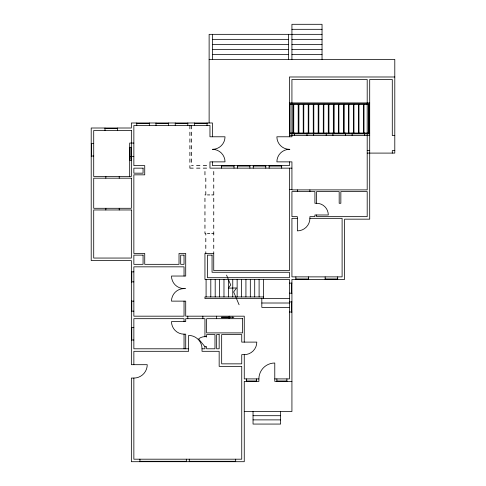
<?xml version="1.0" encoding="UTF-8"?>
<svg xmlns="http://www.w3.org/2000/svg" width="486" height="486" viewBox="0 0 486 486"><rect width="100%" height="100%" fill="white"/><g stroke="black" fill="none" stroke-linecap="round" stroke-linejoin="round"><path stroke-width="0.73" d="M291.928 29.318L322.036 29.318M322.036 34.336L209.126 34.336L209.126 122.988M212.473 39.354L288.581 39.354M291.928 39.354L322.036 39.354M212.473 44.372L288.581 44.372M291.928 44.372L322.036 44.372M212.473 49.39L288.581 49.39M291.928 49.39L322.036 49.39M212.473 54.408L288.581 54.408M291.928 54.408L322.036 54.408M209.126 59.426L394.796 59.426L394.796 153.096L367.197 153.096M394.796 76.988L289.419 76.988L289.419 136.785M289.419 102.917L369.706 102.917M289.419 103.749L369.706 103.749M289.419 104.587L369.074 104.587L369.074 133.024M136.785 123.408L149.33 123.408M156.024 123.408L168.569 123.408M175.258 123.408L187.803 123.408M194.491 123.408L207.036 123.408M105.006 128.425L117.551 128.425M289.419 133.024L369.706 133.024M294.437 133.443L306.982 133.443M313.67 133.443L326.215 133.443M332.904 133.443L345.449 133.443M352.143 133.443L364.688 133.443M289.419 133.857L369.706 133.857M289.419 135.533L369.706 135.533M394.796 135.533L392.287 135.533L392.287 79.497L369.706 79.497L369.706 219.162L344.617 219.162L344.617 279.383L291.928 279.383L291.928 411.521L244.258 411.521M133.857 143.06L129.677 143.06L129.677 176.509M91.204 143.479L93.713 143.479M289.419 149.33A12.545 12.545 0 0 1 276.874 136.785L291.928 136.785L291.928 79.497L367.197 79.497L367.197 189.892L291.928 189.892L291.928 161.874L276.874 161.874A12.545 12.545 0 0 1 289.419 149.33L289.832 149.33M367.197 150.587L369.706 150.587M394.796 150.587L392.287 150.587L392.287 153.096M91.204 156.024L93.713 156.024M129.677 156.437L133.857 156.437M191.563 165.641L193.24 165.641M196.581 165.641L199.928 165.641M203.276 165.641L206.617 165.641M221.464 166.06L234.009 166.06M237.356 166.06L249.901 166.06M253.242 166.06L265.787 166.06M269.135 166.06L281.68 166.06M193.24 168.15L189.892 168.15L189.892 165.641M196.581 168.15L199.928 168.15M203.276 168.15L206.617 168.15M291.928 168.15L209.964 168.15L209.964 161.874L225.018 161.874A12.545 12.545 0 0 0 212.473 149.33A12.545 12.545 0 0 0 225.018 136.785L209.964 136.785L209.964 125.497L133.857 125.497L133.857 165.641L144.731 165.641L144.731 174.839L133.857 174.839L133.857 253.455L144.731 253.455L144.731 264.329L179.018 264.329L179.018 253.455L185.713 253.455L185.713 276.036L171.491 276.036A12.545 12.545 0 0 0 184.036 288.581L185.713 288.581M289.419 189.473L291.928 189.473M204.946 194.91L205.785 194.91L205.785 191.563M207.455 194.91L209.758 194.91M211.726 194.91L213.731 194.91L213.731 191.563M309.904 218.329L309.904 216.653L314.922 216.653L314.922 214.982L328.305 214.982A11.707 11.707 0 0 0 316.599 203.276L314.922 203.276L314.922 191.563L291.928 191.563L291.928 216.653L297.359 216.653L297.359 230.874A12.545 12.545 0 0 0 309.904 218.329L342.108 218.329L342.108 276.874L291.928 276.874L291.928 218.329L297.359 218.329M207.455 233.383L209.758 233.383M211.726 233.383L213.731 233.383M213.731 253.455L204.946 253.455L204.946 279.383L289.419 279.383L289.419 378.904L274.778 378.904M131.348 271.856L133.857 271.856M295.871 278.964L308.416 278.964M325.146 278.964L337.691 278.964M131.348 281.892L133.857 281.892M289.419 283.144L291.928 283.144M289.419 293.18L291.928 293.18M263.491 296.946L204.946 296.946L204.946 298.617L289.419 298.617M131.348 301.126L133.857 301.126M289.419 301.964L291.928 301.964M261.82 303.009L289.419 303.009M289.419 307.395L261.82 307.395L261.82 298.617M131.348 311.162L133.857 311.162M289.419 312L291.928 312M229.544 317.121L221.452 317.121L221.452 317.747L229.544 317.747M230.473 317.121L230.789 317.121M231.773 317.121L232.193 317.121M232.478 317.121L232.837 317.121M233.723 317.121L233.723 317.747M230.473 317.747L230.789 317.747M231.773 317.747L232.193 317.747M232.478 317.747L232.837 317.747M131.348 327.467L133.857 327.467M133.857 364.688L133.857 351.305L188.641 351.305L188.641 335.413A13.383 13.383 0 0 1 202.018 348.796L204.946 348.796L204.946 346.706L198.592 338.936A10.036 10.036 0 0 1 204.946 336.67L204.946 318.688L185.713 318.688L185.713 321.617L171.491 321.617A12.545 12.545 0 0 0 184.036 334.161L185.713 334.161L185.713 348.796M204.946 336.67L206.617 336.67M131.348 340.012L133.857 340.012M204.946 346.706L206.617 346.706L206.617 348.796L214.982 348.796L214.982 334.581L206.617 334.581L206.617 337.09M188.641 348.796L133.857 348.796L133.857 318.688L184.036 318.688L184.036 321.617M244.258 354.652L241.742 354.652L241.742 363.85L221.671 363.85L221.671 334.581L241.742 334.581L241.742 342.108L256.802 342.108A12.545 12.545 0 0 1 244.258 354.652L244.258 378.904L258.892 378.904A15.892 15.892 0 0 1 274.778 363.012L274.778 381.413L291.928 381.413M212.473 136.785L212.473 122.988L131.348 122.988L131.348 128.006L91.204 128.006L91.204 260.563L131.348 260.563L131.348 364.688L147.24 364.688A13.383 13.383 0 0 1 133.857 378.065L131.348 378.065L131.348 461.7L244.258 461.7L244.258 381.413L258.892 381.413L258.892 378.904M246.554 380.994L256.59 380.994M276.874 380.994L286.91 380.994M253.036 415.7L280.635 415.7M253.036 419.886L280.635 419.886M139.925 461.281L186.338 461.281M189.267 461.281L235.68 461.281M226.549 275.106L230.71 284.954L228.365 288.168L236.488 287.943L233.669 291.946L239.088 304.765M368.479 104.587L368.449 133.024M364.688 133.024L364.688 135.533M364.002 104.587L364.002 133.024M358.96 104.587L358.984 133.024M358.413 104.587L358.413 133.024M353.942 104.587L353.966 133.024M353.395 104.587L353.425 133.024M352.143 133.024L352.143 135.533M348.948 104.587L348.924 133.024M348.407 104.587L348.377 133.024M345.449 133.024L345.449 135.533M343.359 104.587L343.389 133.024M338.888 104.587L338.918 133.024M338.371 104.587L338.341 133.024M337.691 276.874L337.691 279.383M333.323 104.587L333.353 133.024M332.904 133.024L332.904 135.533M328.937 104.587L328.937 133.024M328.336 104.587L328.336 133.024M328.305 104.587L328.305 133.024M326.215 133.024L326.215 135.533M325.146 276.874L325.146 279.383M323.864 104.587L323.834 133.024M323.318 104.587L323.287 133.024M322.036 59.426L322.036 24.3L291.928 24.3L291.928 59.426M318.846 104.587L318.816 133.024M318.3 104.587L318.3 133.024M318.269 104.587L318.269 133.024M316.599 203.276L316.599 191.563L339.179 191.563L339.179 203.276L340.85 203.276L340.85 191.563L367.197 191.563L367.197 216.653L316.599 216.653L316.599 214.982M313.798 104.587L313.828 133.024M313.67 133.024L313.67 135.533M313.251 104.587L313.282 133.024M309.904 189.892L309.904 191.563M308.81 104.587L308.78 133.024M308.416 276.874L308.416 279.383M308.233 104.587L308.233 133.024M306.982 133.024L306.982 135.533M303.793 104.587L303.762 133.024M303.215 104.587L303.246 133.024M298.197 104.587L298.228 133.024M297.359 189.892L297.359 191.563M295.871 276.874L295.871 279.383M294.437 133.024L294.437 135.533M293.757 104.587L293.726 133.024M291.509 283.144L291.509 293.18M291.509 301.964L291.509 312M290.045 104.587L290.045 133.024M289.419 161.874L289.419 165.641L212.473 165.641L212.473 161.874M289.419 168.15L289.419 270.599L213.731 270.599L213.731 251.784M288.581 34.336L288.581 59.426M286.91 378.904L286.91 381.413M281.68 165.641L281.68 168.15M280.635 411.521L280.635 424.065L253.036 424.065L253.036 411.521M276.874 378.904L276.874 381.413M269.135 165.641L269.135 168.15M265.787 165.641L265.787 168.15M263.491 279.383L263.491 298.617M259.099 279.383L259.099 296.946M256.59 378.904L256.59 381.413M254.707 279.383L254.707 296.946M253.242 165.641L253.242 168.15M250.32 279.383L250.32 296.946M249.901 165.641L249.901 168.15M246.554 378.904L246.554 381.413M245.928 279.383L245.928 296.946M244.258 342.108L244.258 316.179L185.713 316.179L185.713 301.126L171.491 301.126A12.545 12.545 0 0 1 184.036 288.581M241.536 279.383L241.536 296.946M237.356 165.641L237.356 168.15M237.144 279.383L237.144 296.946M235.68 459.191L235.68 461.7M234.009 165.641L234.009 168.15M232.758 279.383L232.758 296.946M229.198 316.179L229.198 318.688M228.365 279.383L228.365 296.946M223.973 279.383L223.973 296.946M221.464 165.641L221.464 168.15M219.581 279.383L219.581 296.946M216.653 316.179L216.653 318.688M215.195 279.383L215.195 296.946M213.731 171.491L213.731 174.839M213.731 178.186L213.731 181.527M213.731 184.874L213.731 188.222M213.731 198.258L213.731 201.599M213.731 204.946L213.731 208.294M213.731 211.635L213.731 214.982M213.731 218.329L213.731 221.671M213.731 225.018L213.731 228.365M213.731 231.707L213.731 235.054M213.731 238.401L213.731 241.742M213.731 245.09L213.731 248.437M212.473 34.336L212.473 59.426M210.803 279.383L210.803 296.946M207.036 122.988L207.036 125.497M206.088 279.383L206.088 296.946M205.785 178.186L205.785 181.527M205.785 184.874L205.785 188.222M205.785 235.054L205.785 233.383L204.946 233.383L204.946 231.707M205.785 238.401L205.785 241.742M205.785 245.09L205.785 248.437M205.785 251.784L205.785 253.455M204.946 171.491L204.946 174.839M204.946 198.258L204.946 201.599M204.946 204.946L204.946 208.294M204.946 211.635L204.946 214.982M204.946 218.329L204.946 221.671M204.946 225.018L204.946 228.365M202.856 316.179L202.856 318.688M202.018 348.796L202.018 351.305L219.162 351.305L219.162 366.359L241.742 366.359L241.742 459.191L133.857 459.191L133.857 378.065M194.491 122.988L194.491 125.497M191.563 125.497L191.563 128.839M191.563 132.186L191.563 135.533M191.563 138.875L191.563 142.222M191.563 145.569L191.563 148.91M191.563 152.258L191.563 155.605M191.563 158.946L191.563 162.294M189.892 125.497L189.892 128.839M189.892 132.186L189.892 135.533M189.892 138.875L189.892 142.222M189.892 145.569L189.892 148.91M189.892 152.258L189.892 155.605M189.892 158.946L189.892 162.294M189.267 459.191L189.267 461.7M187.803 122.988L187.803 125.497M187.803 316.179L187.803 318.688M186.338 459.191L186.338 461.7M184.036 276.036L184.036 266.838L133.857 266.838L133.857 316.179L184.036 316.179L184.036 301.126M184.036 334.161L184.036 348.796M175.258 122.988L175.258 125.497M168.569 122.988L168.569 125.497M156.024 122.988L156.024 125.497M149.33 122.988L149.33 125.497M139.925 459.191L139.925 461.7M136.785 122.988L136.785 125.497M131.767 271.856L131.767 281.892M131.767 301.126L131.767 311.162M131.767 327.467L131.767 340.012M131.141 156.437L131.141 147.325L129.884 147.325L129.884 156.437M131.141 156.723L131.141 157.087M131.141 157.403L131.141 157.713M131.141 158.023L131.141 158.339M131.141 158.643L131.141 158.952M131.141 159.208L131.141 159.536M131.141 160.423L129.884 160.423M129.884 156.723L129.884 157.087M129.884 157.403L129.884 157.713M129.884 158.023L129.884 158.339M129.884 158.643L129.884 158.952M129.884 159.208L129.884 159.536M119.222 176.509L119.222 178.186M119.222 208.294L119.222 209.964M117.551 128.006L117.551 130.515M105.845 176.509L105.845 178.186M105.845 208.294L105.845 209.964M105.006 128.006L105.006 130.515M91.623 143.479L91.623 156.024M131.348 130.515L93.713 130.515L93.713 176.509L131.348 176.509L131.348 130.515M143.06 168.15L133.857 168.15L133.857 173.168L143.06 173.168L143.06 168.15M131.348 178.186L93.713 178.186L93.713 208.294L131.348 208.294L131.348 178.186M131.348 209.964L93.713 209.964L93.713 258.054L131.348 258.054L131.348 209.964M143.06 255.126L133.857 255.126L133.857 264.329L143.06 264.329L143.06 255.126M184.036 255.126L180.695 255.126L180.695 264.329L184.036 264.329L184.036 255.126M212.054 255.126L207.455 255.126L207.455 277.706L289.419 277.706L289.419 272.269L212.054 272.269L212.054 255.126M242.581 318.688L206.617 318.688L206.617 332.904L242.581 332.904L242.581 318.688M219.162 334.581L216.653 334.581L216.653 348.796L219.162 348.796L219.162 334.581M363.461 133.024L363.461 104.587L363.431 133.024M343.936 133.024L343.936 104.587L343.906 133.024M333.9 133.024L333.9 104.587L333.87 133.024M298.775 133.024L298.775 104.587L298.744 133.024M293.21 133.024L293.21 104.587L293.186 133.024"/></g></svg>
